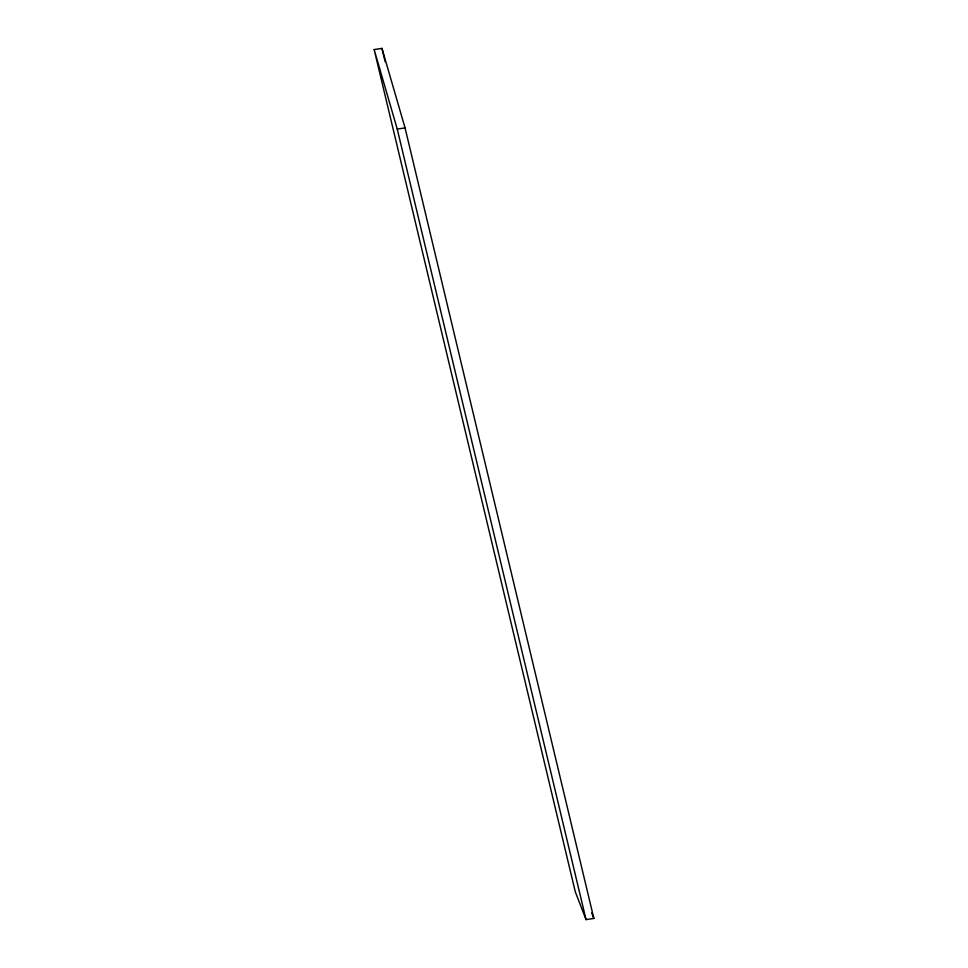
<?xml version="1.0" encoding="UTF-8"?>
<svg xmlns="http://www.w3.org/2000/svg" width="968" height="968" viewBox="0 0 968 968"><rect width="100%" height="100%" fill="white"/><g stroke="black" fill="none" stroke-linecap="round" stroke-linejoin="round"><path stroke-width="1.45" d="M374.144 49.55L381.961 48.4L405.06 127.909L593.856 918.45L586.039 919.6L575.294 891.818L374.144 49.55L397.243 129.059L586.039 919.6M397.243 129.059L405.06 127.909M591.702 912.897L593.856 918.45M381.961 48.4L385.119 61.625"/></g></svg>
